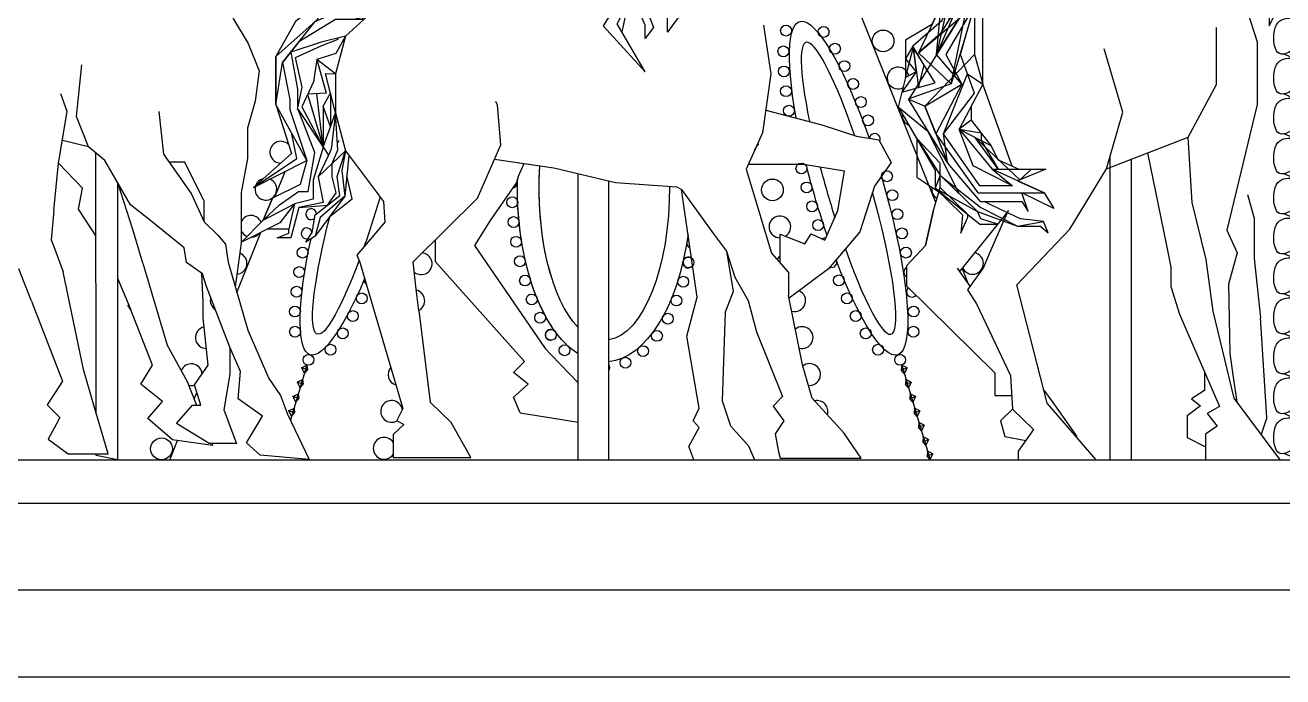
# Model space of a CAD drawing. Header units: centimetres. Extents: x -76 to 1832, y -219 to 581.
# Drawn here: x 191.2 to 480.7, y -27.5 to 122.6 of the extents above; entities that cross this region are included whole.
import ezdxf

# ---------------------------------------------------------------- set-up
doc = ezdxf.new("R2010")
doc.units = ezdxf.units.CM
doc.header["$MEASUREMENT"] = 0
for name, color, linetype in [('Cai', 7, 'Continuous'), ('Decoratiuni carusel', 7, 'Continuous'), ('Stuctura carusel', 7, 'Continuous')]:
    doc.layers.add(name, color=color, linetype=linetype)
doc.layers.get('0').off()

# ---------------------------------------------------------------- blocks, each defined once
blk = doc.blocks.new('*U1')
for points in [[(1, 0), (0, 0), (1, -0.41), (0.99, 0.99), (0, 0)], [(0.99, 0.99), (2.01, 0), (1, -0.41), (0.99, 0.99), (2.01, 0), (1, -0.41)]]:
    blk.add_lwpolyline(points)
blk = doc.blocks.new('*U2')
at = {"layer": 'Decoratiuni carusel', "color": 0, "linetype": 'ByBlock', "lineweight": -2, "transparency": 16777216, "rotation": 106.6992442339935}
for p in [(250.09, 270.52), (251.08, 267.22), (252.07, 263.92), (253.06, 260.61), (254.05, 257.31), (255.04, 254.01), (256.03, 250.71)]:
    blk.add_blockref('*U1', p, dxfattribs=at)
blk = doc.blocks.new('*U78')
at = {"layer": 'Stuctura carusel'}
blk.add_spline([(4.89, 3.17), (-5.11, 3.36), (-5.11, -2.65), (4.89, 3.17)], degree=3, dxfattribs=at)
blk.add_open_spline([(2.99, 3.8), (3.78, 3.99), (5.86, 3.46), (6.17, -6.91), (0.14, -4.92), (-3.45, -3.38)], degree=3, knots=[8.392933, 8.392933, 8.392933, 8.392933, 11.573684, 18.609105, 27.344596, 27.344596, 27.344596, 27.344596], dxfattribs=at)
blk = doc.blocks.new('*U79')
at = {"layer": 'Stuctura carusel', "color": 0, "linetype": 'ByBlock', "lineweight": -2, "transparency": 16777216}
blk.add_blockref('*U78', (0, 0), dxfattribs=at)
blk = doc.blocks.new('*U76')
at = {"layer": 'Stuctura carusel'}
blk.add_blockref('*U79', (-0.01, 0.37), dxfattribs=at)
blk = doc.blocks.new('*U77')
at = {"layer": 'Stuctura carusel', "color": 0, "linetype": 'ByBlock', "lineweight": -2, "transparency": 16777216}
for p in [(0, 0), (0, -9.2), (0, -18.4), (0, -27.6), (0, -36.8), (0, -46), (0, -55.2), (0, -64.4), (0, -73.6), (0, -82.8), (0, -92), (0, -101.2), (0, -110.4), (0, -119.6), (0, -128.8), (0, -138), (0, -147.2), (0, -156.4), (0, -165.6), (0, -174.8), (0, -184), (0, -193.2), (0, -202.4), (0, -211.6), (0, -220.8), (0, -230), (0, -239.2)]:
    blk.add_blockref('*U76', p, dxfattribs=at)

msp = doc.modelspace()

# ---------------------------------------------------------------- linework, layer by layer
at = {"layer": 'Cai'}
for p, q in [((469.67, 134.58), (474.8, 118.72)), ((411.67, 108.94), (411.67, 124.33)), ((465.47, 108.92), (465.47, 121.98)), ((263.23, 119.34), (263.34, 119.62)), ((474.8, 118.72), (474.8, 104.25)), ((443.9, 102.56), (439.55, 117.07)), ((418.39, 90.11), (411.67, 108.94)), ((458.93, 96.79), (465.47, 108.92)), ((474.8, 104.25), (467.8, 75.33)), ((440.13, 89.5), (443.9, 102.56)), ((205.73, 94.51), (199.73, 95.99)), ((440.13, 89.5), (458.93, 96.79)), ((459.87, 81.75), (458.93, 96.79)), ((207.52, 33.13), (207.47, 93.05)), ((449.53, 93.14), (453.85, 72.17)), ((197.79, 79.87), (198.86, 90.78)), ((304.65, 87.61), (306.06, 90.7)), ((440.91, 92.2), (440.91, 22.5)), ((445.91, 22.5), (445.91, 91.74)), ((318.5, 22.5), (318.5, 88.36)), ((431.71, 75.57), (440.13, 89.5)), ((212.42, 86.35), (212.42, 25)), ((215.95, 75.5), (212.47, 86.28)), ((325.5, 86.7), (325.5, 22.5)), ((345.85, 59.95), (342.29, 84.68)), ((422.12, 79.63), (420.59, 83.94)), ((463.05, 68.57), (459.87, 81.75)), ((197.79, 79.87), (197.13, 73.16)), ((398.47, 71.79), (400.21, 79.63)), ((400.21, 79.63), (398.47, 71.79)), ((417.38, 79.63), (406.24, 65.85)), ((407.89, 77.67), (408.16, 78.29)), ((417.49, 79.86), (413.13, 69.89)), ((218.25, 67.72), (215.95, 75.5)), ((419.51, 62.8), (431.71, 75.57)), ((467.8, 75.33), (470.17, 70.14)), ((474.1, 78.14), (474.1, 68.85)), ((197.13, 73.16), (197.73, 71.59)), ((197.73, 71.59), (199.94, 65.78)), ((352.64, 70.48), (354.2, 61.26)), ((398.47, 71.79), (394.11, 67.15)), ((413.13, 69.89), (411.77, 66.77)), ((453.85, 72.17), (454.95, 66.82)), ((470.17, 70.14), (468.24, 62.91)), ((306.09, 45.12), (285.62, 68.1)), ((394.11, 67.15), (394.11, 62.51)), ((411.77, 66.77), (408.1, 61.64)), ((454.95, 66.82), (454.95, 62.41)), ((464.66, 56.67), (463.05, 68.57)), ((474.1, 68.85), (475.57, 55.17)), ((192.63, 58.99), (189.72, 66.47)), ((204.61, 43.3), (199.94, 65.78)), ((212.42, 64.3), (215.47, 57.04)), ((405.73, 66.57), (408.67, 62.44)), ((354.2, 61.26), (352.32, 56.5)), ((394.11, 62.51), (414.44, 42.48)), ((408.1, 61.64), (410.15, 58.37)), ((426.48, 35.52), (419.51, 62.8)), ((454.95, 62.41), (456.89, 56.05)), ((468.24, 62.91), (468.49, 46.92)), ((192.63, 58.99), (199.8, 40.58)), ((343.51, 50.95), (345.85, 59.95)), ((370.18, 44.06), (366.93, 60.34)), ((410.15, 58.37), (418.05, 41.92)), ((281.8, 56.89), (284.44, 35.72)), ((352.32, 56.5), (351.64, 36.08)), ((456.89, 56.05), (466.17, 34.73)), ((469.51, 36.64), (464.66, 56.67)), ((346.36, 34.34), (343.51, 50.95)), ((310.85, 48.09), (312.38, 46.59)), ((318.5, 40.17), (312.38, 46.59)), ((468.49, 46.92), (469.29, 41.48)), ((303.58, 42.61), (306.09, 45.12)), ((199.8, 40.58), (196.25, 35.15)), ((207.1, 34.53), (204.61, 43.3)), ((306.99, 39.92), (303.58, 42.61)), ((414.44, 42.48), (414.44, 37.26)), ((418.05, 41.92), (418.5, 34.12)), ((462.67, 42.78), (462.67, 38.43)), ((469.29, 41.48), (470.12, 35.82)), ((303.58, 36.88), (306.99, 39.92)), ((318.5, 31.11), (318.5, 40.17)), ((425.71, 38.52), (428.14, 35.11)), ((462.67, 38.43), (459.66, 36.52)), ((196.25, 35.15), (199.18, 32.23)), ((305.11, 33.29), (303.58, 36.88)), ((351.64, 36.08), (353.57, 30.32)), ((414.44, 37.26), (418.5, 37.26)), ((437.7, 22.5), (426.48, 35.52)), ((428.14, 35.11), (433.29, 27.88)), ((461.78, 34.94), (458.7, 32.6)), ((459.66, 36.52), (461.78, 34.94)), ((480.07, 22.5), (469.51, 36.64)), ((199.18, 32.23), (197.84, 29.77)), ((210.25, 23.88), (207.1, 34.53)), ((305.11, 33.29), (312.38, 32.11)), ((312.38, 32.11), (318.5, 31.11)), ((344.93, 31.46), (346.36, 34.34)), ((418.5, 34.12), (415.72, 31.44)), ((418.5, 34.12), (423.29, 29.42)), ((458.7, 32.6), (458.7, 27.61)), ((466.17, 34.73), (463.27, 33.11)), ((463.27, 33.11), (465.6, 30.22)), ((477.04, 32.2), (475.74, 28.3)), ((197.84, 29.77), (196.46, 27.22)), ((343.94, 25.55), (346.36, 29.95)), ((346.36, 29.95), (344.93, 31.46)), ((353.57, 30.32), (357.71, 25.68)), ((415.72, 31.44), (416.72, 27.81)), ((423.29, 29.42), (419.8, 24.49)), ((465.6, 30.22), (462.92, 28.4)), ((196.46, 27.22), (201.06, 23.88)), ((416.72, 27.81), (421.54, 26.95)), ((458.7, 27.61), (462.92, 25.45)), ((462.92, 28.4), (462.92, 22.5)), ((201.06, 23.88), (210.25, 23.88)), ((207.52, 23.5), (207.52, 23.88)), ((212.42, 22.5), (207.52, 23.5)), ((212.42, 25), (212.42, 22.5)), ((345.1, 22.5), (343.94, 25.55)), ((357.71, 25.68), (359.09, 22.5)), ((419.8, 24.49), (419.8, 22.46)), ((312.38, 22.5), (319.38, 22.5))]:
    msp.add_line(p, q, dxfattribs=at)
for points in [[(328.1, 163.34), (331.23, 159.16), (331.23, 154.99), (334.73, 145.31), (340.13, 143.06), (337.69, 132.53), (341.73, 124.59), (339.03, 120.96), (339.03, 125.13), (335.27, 134.01), (340.13, 143.06)], [(229.02, 152.08), (231.66, 142.35), (236.42, 133.07), (239.11, 123.91), (242.54, 118.3), (245.07, 112.01), (244.13, 105.08), (242.37, 98.83), (242.37, 91.88), (240.91, 83.99), (240.91, 72.4), (239.52, 62.34)], [(478.66, 129.72), (469.67, 134.58), (466.91, 136.2), (453.96, 141.09), (448.36, 147.08), (451.1, 141.39), (459.57, 136.78), (469.67, 134.58), (477.56, 127), (477.56, 122.4), (479.3, 125.77)], [(323.82, 137.36), (325.23, 132.95), (323.82, 137.36), (321.8, 129.85), (326.64, 126.14), (324.25, 122.43), (333.93, 111.84), (327.43, 122.83), (329.55, 126.8), (321.8, 129.85)], [(324.51, 138.68), (325.23, 132.95), (332.3, 131.45), (335.8, 122.04), (333.92, 119.48), (333.92, 122.57), (331.54, 127.99)], [(286.6, 130.01), (283.92, 130.57), (273.32, 127.67), (264.93, 120.01), (262.62, 111.38), (262.62, 102.39), (264.88, 93.62), (273.7, 81.95), (273.97, 77.18), (267.56, 69.58), (268.14, 68.21), (278.08, 34.32), (276.7, 31.5), (278.36, 30.62), (275.88, 28.31), (275.88, 23.01), (293.74, 23.01), (289.24, 31.07), (284.44, 35.72)], [(269.13, 123.84), (265.09, 127.96), (259.25, 127.96), (253.42, 123.43), (248.88, 115.33), (248.88, 104.32), (252.45, 92.99), (243.7, 85.21), (256.01, 91.37), (248.88, 104.32), (248.88, 115.33), (257.96, 123.43), (261.28, 127.01)], [(248.88, 104.32), (250.42, 113.94), (257.96, 123.43), (262.49, 125.37), (269.13, 123.84), (262.62, 123.84), (254.19, 118.69), (250.42, 113.94), (252.07, 105.43), (252.07, 103.14), (256.01, 91.37), (254.48, 85.87), (248.13, 82.7), (245.97, 77.62), (248.13, 82.7)], [(402.09, 127.05), (399.9, 122.68), (393.86, 119.13), (393.86, 110.47), (392.15, 103.78), (400.69, 89.08), (400.69, 85.01), (410.93, 76.74), (415.05, 76.74), (411.2, 77.97), (410.38, 79.63), (419.64, 76.27), (424.95, 76.27), (426.65, 74.74), (425.64, 77.38), (420.32, 77.94), (413.77, 81.06), (411.97, 81.92)], [(403.48, 127.05), (402.19, 123.57), (395.52, 117.75), (396.26, 111.83), (393.01, 107.12), (400.71, 109.29), (395.57, 117.38), (396.86, 108.2), (398.14, 113.33), (395.52, 117.75), (393.86, 114.8), (396.26, 111.83), (393.86, 110.47), (395.59, 117.24)], [(405.9, 127.05), (401.91, 120.61), (396.83, 116.18), (404.39, 109.02), (394.48, 105.5), (403.48, 90.75), (411.04, 81.92), (420.59, 81.92)], [(405.9, 127.05), (401, 115.79), (408.03, 127.05), (403.91, 123.83), (403.48, 127.05), (401, 115.79), (402.09, 127.05), (396.83, 116.18), (409.72, 127.05), (404.39, 109.02), (408.03, 127.05), (394.6, 105.54), (398.26, 103.94), (409.72, 115.79)], [(400.82, 97.56), (398.26, 103.94), (406.8, 108.94), (401, 115.79), (406.67, 124.87)], [(409.72, 127.05), (403.15, 115.82), (406.8, 108.94), (400.82, 97.56), (410.46, 83.94), (425.74, 83.94), (413.76, 89.39), (418.51, 85.59), (410.92, 85.59), (402.62, 97.55), (409.7, 106.86), (406.47, 115.79), (409.72, 127.05), (409.72, 115.79), (411.67, 108.94), (406.21, 98.6), (413.76, 89.39), (426.15, 89.39), (419.59, 86.74), (425.74, 83.94), (427.98, 80.36), (420.59, 83.94)], [(361.14, 122.56), (362.82, 111.38), (360.94, 97.76), (357.19, 89.4), (363.01, 70.02), (366.93, 65.62), (366.93, 60.34)], [(264.93, 120.01), (259.33, 118.64), (252.3, 116.31), (253.83, 107.79), (253.83, 103.14), (254.97, 108.25), (253.4, 115.12), (259.3, 117.8), (263.23, 119.34)], [(264.93, 120.01), (262.66, 116.01), (258.33, 114.63), (257.54, 109.52), (254.86, 103.74), (259.74, 94.47), (260.98, 92.59), (258.65, 87.64)], [(221.94, 102.67), (222.99, 92.85), (229.37, 83.83), (232.37, 77.29), (235.48, 74.28), (237.28, 72.14), (237.88, 67.97), (242.44, 52.31), (247.28, 41.2), (249.96, 37.25), (251.56, 32.99), (256.54, 22.56), (245.25, 23.53), (242.15, 26.35), (245.82, 32.5), (240.2, 36.52), (240.74, 42.82), (238.27, 48.45), (232.94, 62.37), (231.96, 65.27), (228.31, 67.93), (227.78, 71.31), (219.7, 77.78), (215.45, 81.19), (209.49, 91.36), (205.73, 94.51), (203.02, 101.5), (204.25, 113.42)], [(262.62, 111.38), (258.33, 114.63), (260.47, 106.86), (256.2, 106.63), (259.74, 94.47), (262.62, 102.39), (260.28, 111.44), (262.62, 111.38)], [(398.26, 103.94), (403.48, 90.94), (402.62, 97.55), (408.09, 111.33), (411.67, 108.94)], [(207.49, 74.01), (203.47, 80.22), (204.36, 85.03), (198.86, 90.78), (200.84, 102.65), (199.39, 106.73)], [(259.77, 103.93), (261.45, 106.91), (261.45, 99.17), (259.77, 103.93), (259.77, 94.55), (258.34, 106.75)], [(280.52, 68.1), (295.29, 82.74), (300.67, 94.98), (299.91, 104.16), (299.53, 105.01)], [(249.69, 81.21), (245.97, 77.62), (249.69, 81.21), (254.1, 84.29), (256.3, 84.29), (257.85, 93.22), (254.05, 103.14), (259.74, 94.47), (257.45, 86.84), (257.45, 82.5), (253.16, 81.4), (249.76, 77.01), (240.97, 72.57), (245.97, 77.62), (253.16, 81.4), (251.86, 75.56), (246.9, 75.56)], [(254.2, 80.55), (260.79, 81.08), (262.75, 83.95), (261.84, 87.62), (261.84, 90.7), (263.15, 93.82), (262.62, 102.39), (261.59, 94.02), (260.98, 92.59)], [(361.66, 103.01), (374.58, 99.64), (382.56, 96.98), (387.7, 96.18), (390.53, 90.9), (386.67, 85.5), (383.33, 74.96), (376.13, 66.48), (367.05, 59.71)], [(392.15, 103.78), (398.98, 98.12), (406.11, 83.81)], [(408.94, 103.77), (408.94, 100.68), (413.51, 94.82)], [(408.94, 100.68), (406.21, 98.6), (411.23, 97.75), (411.23, 96), (415.21, 89.39), (409.86, 96.71), (417.58, 89.39), (420.14, 86.96), (422.87, 89.39)], [(418.51, 85.59), (409.45, 90.2), (406.21, 98.6), (413.51, 94.82), (415.21, 91.56), (419.96, 89.39)], [(243.7, 85.21), (253.7, 91.86), (252.45, 97.84)], [(396.42, 96.43), (396.42, 87.59), (401.54, 84.17)], [(408.16, 78.29), (408.16, 78.97), (401.84, 85.19), (401.84, 90.8), (396.42, 96.43), (401.84, 88), (400.69, 85.01), (410.38, 79.63), (401.84, 88), (402.48, 87.37), (411.22, 80.6), (419.64, 76.27), (425.64, 77.38)], [(258.27, 79.1), (263.64, 83.3), (262.99, 87.74), (264.88, 93.62), (258.65, 87.64), (259.79, 81.7), (254.2, 80.55), (252.36, 73.62), (249.16, 73.62), (251.86, 74.67), (251.86, 75.56)], [(264.88, 93.62), (264.09, 89.08), (264.79, 83.15), (259.05, 78.26), (257.95, 73.97), (255.75, 72.57), (257.25, 74.81), (257.95, 78.86)], [(232.37, 77.29), (232.4, 82.02), (227.96, 91.02), (224.29, 91.02)], [(265.67, 92.57), (264.79, 83.15), (257.95, 73.97)], [(299.23, 91.7), (312.9, 89.7)], [(299.23, 91.7), (312.9, 89.7), (327.08, 86.32), (341.18, 85.36), (342.29, 84.68), (349.67, 74.53), (352.64, 70.48), (354.54, 64.51), (357.59, 59.19), (359.57, 51.95), (365.56, 37.06), (363.4, 34.81), (365.82, 31.45), (363.82, 28.43), (364.63, 24.35), (364.95, 22.89), (383.65, 22.86), (379.64, 28.72), (372.34, 36.7), (370.18, 44.07)], [(364.97, 67.82), (364.97, 74.45), (370.65, 72.23), (372.16, 74.54), (375.28, 73.03), (378.3, 79.88), (379.81, 88.93), (370.35, 90.44), (357.65, 90.44)], [(261.37, 78.56), (266.43, 82.59), (265.23, 87.86)], [(304.65, 87.61), (304.29, 86.35), (298.21, 77.56), (294.6, 71.8), (310.85, 48.09)], [(400.21, 79.63), (401.84, 85.19)], [(400.69, 85.01), (406.93, 78.85), (406.57, 74.64), (407.89, 77.67)], [(420.59, 81.92), (422.12, 79.63)], [(472.6, 83.59), (474.1, 78.14)], [(218.25, 67.72), (223.83, 48.89), (228.47, 40.53), (230.62, 35.08)], [(281.8, 56.89), (281.19, 61.8), (280.46, 68.04)], [(238.27, 48.45), (238.27, 42.16), (236.92, 34.02), (239.79, 26.21), (233.54, 26.21), (225.98, 30.84), (229.68, 35.08), (231.61, 35.08), (230.14, 39.71), (233.31, 44.26), (232.15, 55.13), (232.15, 58.84), (231.83, 65.36)], [(234.12, 26.21), (234.29, 25.77), (225.09, 27.1), (219.44, 31.96), (222.79, 35.93), (217.77, 39.9), (220.48, 44.29), (215.47, 57.04), (214.79, 58.09)], [(477.04, 32.2), (475.57, 55.17)]]:
    msp.add_lwpolyline(points, dxfattribs=at)
for centre, radius, start, end in [((308.02, 127.65), 21.55, 342.0073, 357.733), ((263.76, 100.63), 1.25, 136.8104, 149.2108), ((262.21, 96.37), 1.25, 312.2779, 343.0808), ((303.46, 90.92), 1.25, 355.7933, 359.0138), ((303.26, 86.35), 1.25, 278.1464, 21.4932), ((344.75, 72.41), 1.25, 131.3673, 245.0566)]:
    msp.add_arc(centre, radius, start, end, dxfattribs=at)
at = {"layer": 'Decoratiuni carusel'}
for p, q in [((400.82, 81.7), (378.1, 138.49)), ((359.98, 95.1), (359.9, 95.46)), ((248.68, 82.97), (251.05, 88.89)), ((257.95, 78.86), (258.27, 79.1)), ((239.9, 61.02), (245.42, 74.82)), ((408.33, 62.91), (406.85, 66.61)), ((233.05, 43.9), (233.28, 44.47)), ((256.03, 44.3), (252.22, 31.6)), ((230.08, 36.45), (230.69, 37.98)), ((224.5, 22.5), (226.27, 26.93))]:
    msp.add_line(p, q, dxfattribs=at)
for points in [[(285.62, 68.1), (285.62, 73.15)], [(256.75, 46.69), (256.75, 46.69)], [(392.23, 46.71), (392.24, 46.69)], [(255.75, 43.34), (256.03, 44.3), (256.14, 43.22), (254.8, 43.63), (256.03, 44.3)], [(254.8, 43.63), (255.46, 42.37), (256.14, 43.22), (254.8, 43.63), (255.46, 42.37), (256.14, 43.22)], [(392.96, 44.3), (399.5, 22.5)], [(254.76, 40.04), (255.04, 41), (255.15, 39.92), (253.81, 40.33), (255.04, 41)], [(253.77, 36.74), (254.05, 37.7), (254.16, 36.62), (252.82, 37.03), (254.05, 37.7)], [(253.81, 40.33), (254.47, 39.07), (255.15, 39.92), (253.81, 40.33), (254.47, 39.07), (255.15, 39.92)], [(252.82, 37.03), (253.48, 35.77), (254.16, 36.62), (252.82, 37.03), (253.48, 35.77), (254.16, 36.62)], [(252.78, 33.44), (253.06, 34.39), (253.17, 33.31), (251.83, 33.73), (253.06, 34.39)], [(251.83, 33.73), (252.49, 32.47), (253.17, 33.31), (251.83, 33.73), (252.49, 32.47), (253.17, 33.31)]]:
    msp.add_lwpolyline(points, dxfattribs=at)
for centre, radius in [((366.35, 121.29), 1.25), ((374.98, 121), 1.25), ((388.68, 118.93), 2.5), ((365.73, 116.52), 1.25), ((377.59, 117.14), 1.25), ((365.86, 111.9), 1.25), ((379.79, 113.13), 1.25), ((381.76, 109.02), 1.25), ((366.33, 107.35), 1.25), ((383.56, 104.85), 1.25), ((367, 102.85), 1.25), ((385.23, 100.63), 1.25), ((369.88, 89.56), 1.25), ((363.21, 84.62), 2.5), ((389.58, 87.76), 1.25), ((371.06, 85.19), 1.25), ((390.83, 83.41), 1.25), ((303.31, 81.78), 1.25), ((303.31, 81.78), 1.25), ((372.34, 80.84), 1.25), ((303.62, 77.22), 1.25), ((303.62, 77.22), 1.25), ((391.97, 79.03), 1.25), ((373.72, 76.53), 1.25), ((393.02, 74.62), 1.25), ((304.2, 72.68), 1.25), ((304.2, 72.68), 1.25), ((255.05, 70.18), 1.25), ((393.94, 70.18), 1.25), ((254.26, 65.7), 1.25), ((305.07, 68.18), 1.25), ((305.07, 68.18), 1.25), ((343.86, 67.92), 1.25), ((306.25, 63.75), 1.25), ((306.25, 63.75), 1.25), ((342.67, 63.48), 1.25), ((342.67, 63.48), 1.25), ((378.5, 63.8), 1.25), ((253.65, 61.19), 1.25), ((268.64, 59.65), 1.25), ((380.35, 59.65), 1.25), ((307.78, 59.4), 1.25), ((307.78, 59.4), 1.25), ((341.11, 59.15), 1.25), ((341.11, 59.15), 1.25), ((253.28, 56.62), 1.25), ((266.61, 55.57), 1.25), ((309.73, 55.2), 1.25), ((309.73, 55.2), 1.25), ((339.13, 54.96), 1.25), ((339.13, 54.96), 1.25), ((382.39, 55.57), 1.25), ((395.72, 56.62), 1.25), ((253.31, 51.97), 1.25), ((264.3, 51.59), 1.25), ((312.2, 51.24), 1.25), ((336.62, 51.01), 1.25), ((336.62, 51.01), 1.25), ((384.69, 51.59), 1.25), ((395.68, 51.97), 1.25), ((256.39, 45.49), 1.25), ((261.47, 47.82), 1.25), ((315.35, 47.69), 1.25), ((333.43, 47.5), 1.25), ((333.43, 47.5), 1.25), ((387.52, 47.82), 1.25), ((392.6, 45.49), 1.25), ((329.37, 44.83), 1.25), ((329.37, 44.83), 1.25), ((222.56, 25), 2.5)]:
    msp.add_circle(centre, radius, dxfattribs=at)
for centre, radius, start, end in [((392.11, 110.39), 2.5, 45.7452, 297.6473), ((392.11, 110.39), 2.5, 11.0128, 33.7366), ((395.54, 101.85), 2.5, 171.8971, 248.3909), ((250.02, 93.31), 2.5, 45.0306, 269.5346), ((386.78, 96.37), 1.25, 333.1501, 173.6076), ((361.5, 93.12), 2.5, 127.5427, 171.0857), ((246.58, 84.78), 2.5, 164.3373, 68.7641), ((246.58, 84.78), 2.5, 105.3122, 157.9193), ((303.26, 86.35), 1.25, 278.1464, 21.4932), ((402.41, 84.78), 2.5, 169.4604, 238.3393), ((243.15, 76.24), 2.5, 21.0025, 153.3246), ((257.02, 79.03), 1.25, 3.6313, 309.2524), ((364.92, 76.12), 2.5, 300.716, 271.0232), ((255.98, 74.62), 1.25, 6.9566, 285.6302), ((243.15, 76.24), 2.5, 206.6754, 249.6092), ((243.15, 76.24), 2.5, 272.9359, 320.6851), ((344.75, 72.41), 1.25, 131.3673, 245.0566), ((375.2, 72.25), 1.25, 77.3364, 117.7199), ((239.72, 67.7), 2.5, 274.509, 69.7323), ((282.36, 67.62), 2.5, 229.5537, 85.4738), ((409.27, 67.7), 2.5, 202.4444, 79.6131), ((343.86, 67.92), 1.25, 56.4588, 319.9652), ((366.63, 67.62), 2.5, 131.689, 158.0188), ((376.79, 68), 1.25, 252.3316, 27.0025), ((394.73, 65.7), 1.25, 119.7336, 240.2664), ((270.5, 63.8), 1.25, 154.6071, 231.8598), ((280.65, 59.12), 2.5, 297.3207, 76.8873), ((368.35, 59.12), 2.5, 254.0018, 66.5651), ((395.34, 61.19), 1.25, 132.0406, 318.8179), ((236.29, 59.16), 2.5, 163.0892, 238.7909), ((232.86, 50.62), 2.5, 101.2891, 270.8725), ((312.2, 51.24), 1.25, 82.012, 277.988), ((370.06, 50.62), 2.5, 253.7314, 128.8885), ((229.42, 42.08), 2.5, 4.2936, 158.3487), ((277.23, 42.12), 2.5, 139.6816, 253.0029), ((324.5, 43.75), 1.25, 323.1301, 36.8699), ((371.77, 42.12), 2.5, 263.5382, 129.1596), ((229.42, 42.08), 2.5, 255.9293, 286.8584), ((275.52, 33.62), 2.5, 11.1844, 300.4238), ((373.48, 33.62), 2.5, 342.1654, 102.7178), ((273.81, 25.12), 2.5, 34.1964, 325.8036)]:
    msp.add_arc(centre, radius, start, end, dxfattribs=at)
at = {"layer": 'Decoratiuni carusel', "extrusion": (0, 0, -1)}
for centre, major_axis, ratio, start_param, end_param in [((380.75, 85), (11.24, -38.39), 0.2, 2.063583, 4.466574), ((324.5, 85), (0, -35), 0.428571, 6.694702, 8.002123), ((324.5, 85), (0, -35), 0.428571, 7.223711, 8.002123), ((380.75, 85), (11.24, -38.39), 0.2, 7.627265, 8.051545), ((324.5, 85), (0, -40), 0.5, 6.587878, 7.908457), ((324.5, 85), (0, -40), 0.5, 6.934083, 7.908457), ((380.75, 85), (11.24, -38.39), 0.2, 4.699476, 7.469128), ((324.5, 85), (0, -35), 0.428571, 4.69889, 6.216469), ((324.5, 85), (0, -35), 0.428571, 4.69889, 6.216469), ((268.25, 85), (-9.79, -33.6), 0.142857, 4.72939, 5.085155), ((268.25, 85), (-9.79, -33.6), 0.142857, 5.1862, 7.615432), ((268.25, 85), (-11.45, -38.33), 0.2, 5.224111, 7.485914), ((324.5, 85), (0, -40), 0.5, 4.981776, 6.233164), ((324.5, 85), (0, -40), 0.5, 4.981776, 6.233164)]:
    msp.add_ellipse(centre, major_axis=major_axis, ratio=ratio, start_param=start_param, end_param=end_param, dxfattribs=at)
at = {"layer": 'Decoratiuni carusel'}
for start_param, end_param in [(8.180794, 10.47901), (4.527004, 4.873481), (5.099135, 7.784366)]:
    msp.add_ellipse((380.75, 85), major_axis=(9.79, -33.6), ratio=0.142857, start_param=start_param, end_param=end_param, dxfattribs=at)
at = {"layer": 'Stuctura carusel'}
for p, q in [((440.91, 22.5), (445.91, 22.5)), ((459.15, 22.5), (480.07, 22.5)), ((570.03, -7.5), (-35.5, -7.5)), ((-45.5, -27.5), (694.5, -27.5))]:
    msp.add_line(p, q, dxfattribs=at)
for points in [[(24.5, 22.5), (624.5, 22.5)], [(24.5, 12.5), (624.5, 12.5)]]:
    msp.add_lwpolyline(points, dxfattribs=at)

# ---------------------------------------------------------------- block references
at = {"layer": 'Decoratiuni carusel', "rotation": 180}
msp.add_blockref('*U2', (648.99, 295.01), dxfattribs=at)
at = {"layer": 'Stuctura carusel', "rotation": 0.0009529679605080048}
msp.add_blockref('*U77', (484.38, 266.12), dxfattribs=at)

doc.saveas('drawing.dxf')
